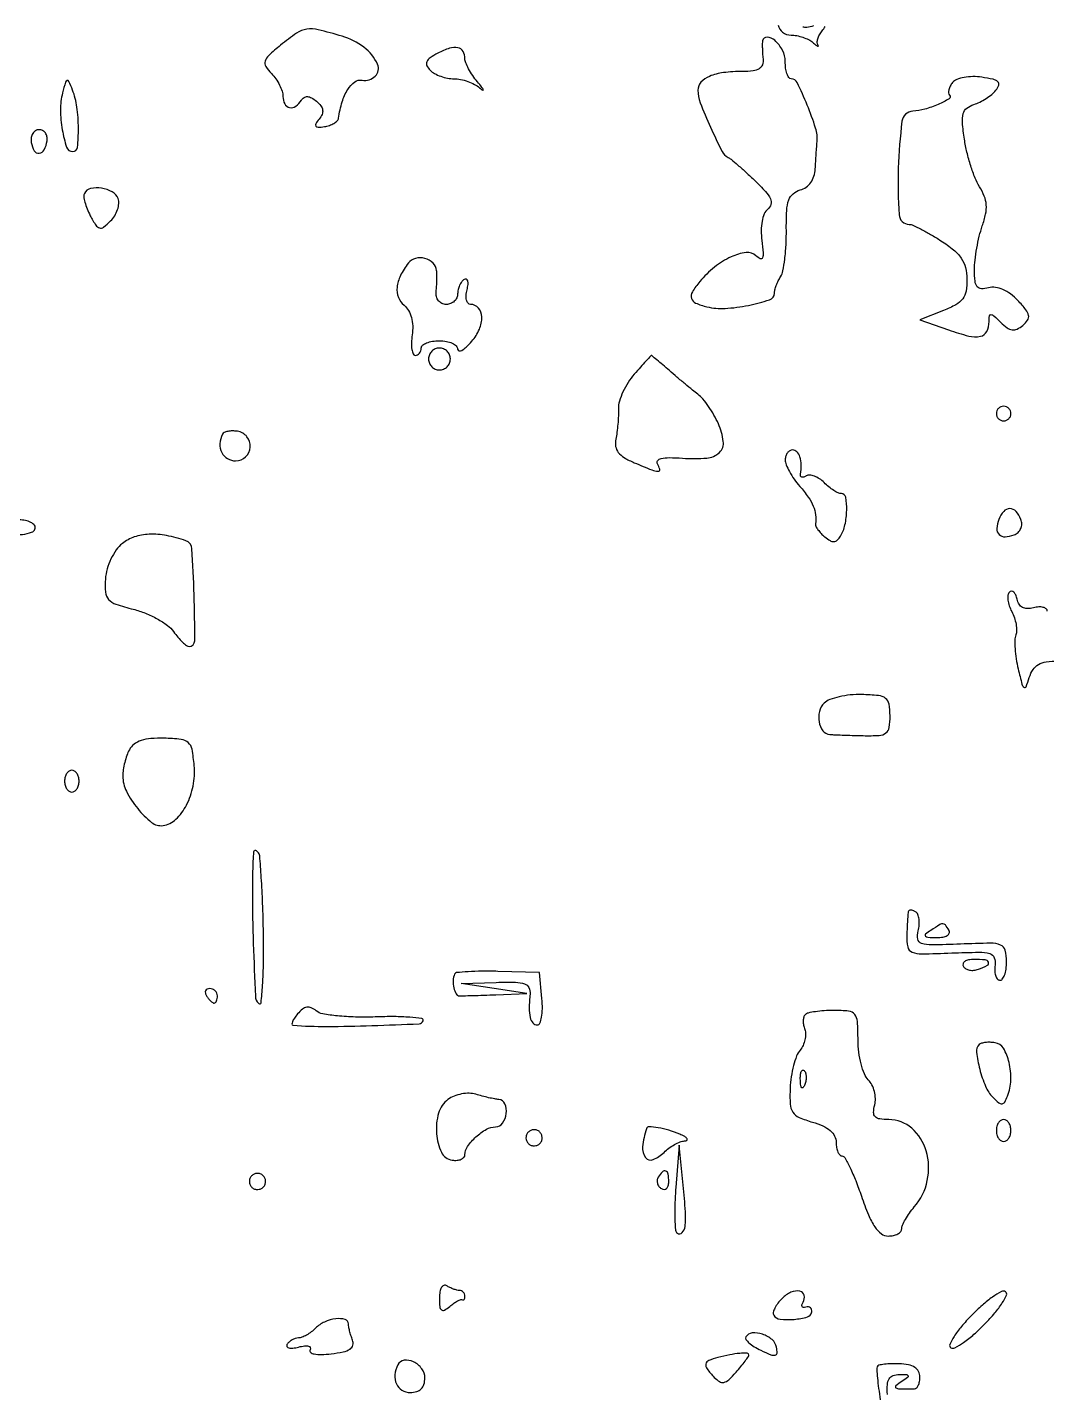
# Model space of a CAD drawing. Extents: x 0 to 5034, y 0 to 2560.
# Drawn here: x 3751.9 to 3891.9, y 970.5 to 1158.1 of the extents above; entities that cross this region are included whole.
import ezdxf

# ---------------------------------------------------------------- set-up
doc = ezdxf.new("R2010")
doc.units = 0

msp = doc.modelspace()

# ---------------------------------------------------------------- linework, layer by layer
for points in [[(3786.671548, 1155.613917, 0.01436), (3785.044053, 1154.202421, 0.129953), (3784.541075, 1153.416284, 0.224638), (3784.636455, 1152.693597, 0.053109), (3785.421548, 1151.721309, -0.043666), (3786.025619, 1151.001392, -0.036593), (3786.53633, 1150.14492, -0.038098), (3786.887385, 1149.286935, -0.078214), (3787, 1148.571429, 0.118109), (3787.244986, 1147.548777, 0.228018), (3787.898861, 1147.049457, 0.206641), (3788.753682, 1147.226076, 0.101832), (3789.530011, 1148.048558, -0.111718), (3789.908051, 1148.433705, -0.160395), (3790.367245, 1148.552971, -0.114702), (3790.925632, 1148.384897, -0.043013), (3791.601359, 1147.91588, -0.053346), (3792.207303, 1147.292831, -0.131241), (3792.456189, 1146.710504, -0.142479), (3792.371933, 1146.113219, -0.067485), (3791.956524, 1145.447614, 0.032707), (3791.497709, 1144.814801, 0.305819), (3791.507824, 1144.495112, 0.252988), (3791.824412, 1144.342177, 0.025046), (3792.694193, 1144.425622, 0.045005), (3793.395052, 1144.593927, 0.054273), (3794.00906, 1144.878551, 0.063433), (3794.452658, 1145.229417, 0.158119), (3794.634522, 1145.595329, -0.036658), (3795.135368, 1147.825651, -0.065688), (3795.908844, 1149.533005, -0.093852), (3796.855227, 1150.561778, -0.204728), (3797.877424, 1150.807657, 0.237638), (3799.687337, 1151.365152, 0.318768), (3799.998443, 1152.998615, 0.125019), (3798.123822, 1155.327663, 0.08854), (3795.115029, 1156.84739, 0.012767), (3791.849516, 1157.735572, 0.096571), (3790.261168, 1157.811053, 0.114602), (3788.878741, 1157.269655, 0.021064)], [(3852.884846, 1156.218615, 0.036742), (3852.851549, 1155.82987, 0.009363), (3852.855809, 1155.197031, 0.009492), (3852.88802, 1154.472695, 0.009488), (3852.947704, 1153.75, -0.104126), (3852.859667, 1152.923608, -0.176564), (3852.436439, 1152.381831, -0.11079), (3851.588664, 1152.084391, -0.029196), (3850.144646, 1152, 0.029917), (3847.50238, 1151.841763, 0.069344), (3845.585997, 1151.335866, 0.108905), (3844.422951, 1150.516883, 0.187223), (3844, 1149.426938, 0.093194), (3844.321835, 1147.715239, 0.012859), (3845.730139, 1144.360164, 0.009578), (3847.314476, 1141.014722, 0.171125), (3848.156152, 1140.197949, -0.065772), (3848.55068, 1139.949075, -0.005075), (3849.506803, 1139.136729, -0.00688), (3850.628007, 1138.137, -0.005195), (3851.832706, 1137.00944, -0.016951), (3853.296415, 1135.512492, -0.079723), (3853.954632, 1134.510383, -0.170301), (3854.019485, 1133.746425, -0.157635), (3853.596962, 1133.080471, 0.12151), (3853.123684, 1132.439792, 0.052208), (3852.817576, 1131.414306, 0.045214), (3852.696515, 1130.149061, 0.035163), (3852.786725, 1128.768981, -0.010532), (3852.981509, 1127.075358, -0.116041), (3852.888447, 1126.403326, -0.437723), (3852.571975, 1126.278042, -0.077638), (3851.981561, 1126.684757, 0.226016), (3850.622807, 1127.125428, 0.075173), (3848.558832, 1126.529664, 0.060921), (3846.275919, 1125.121294, 0.051351), (3844.25, 1123.12884, 0.035895), (3843.24197, 1121.714926, 0.210238), (3843.123617, 1120.831348, 0.225182), (3843.694651, 1120.185847, 0.041101), (3845.25, 1119.667998, 0.075151), (3847.726179, 1119.446467, 0.034681), (3850.941327, 1119.867227, 0.028844), (3853.842872, 1120.63021, 0.320333), (3854.515313, 1121.540995, -0.060625), (3854.578676, 1122.000372, -0.024671), (3854.770004, 1122.602836, -0.023973), (3855.041916, 1123.237504, -0.028127), (3855.360845, 1123.809083, 0.093733), (3855.68124, 1124.615301, 0.016893), (3855.935699, 1126.216853, 0.017692), (3856.106009, 1128.138344, 0.015193), (3856.151953, 1130.167457, -0.013894), (3856.206265, 1132.877194, -0.070696), (3856.488973, 1134.355279, -0.134936), (3857.074234, 1135.213712, -0.112565), (3858.056421, 1135.725005, 0.090321), (3858.860705, 1136.099657, 0.08363), (3859.506399, 1136.742208, 0.077894), (3859.939571, 1137.604571, 0.064494), (3860.125, 1138.616631, -0.001981), (3860.18202, 1139.627255, -0.001687), (3860.25, 1140.69308, -0.0017), (3860.318434, 1141.6626, -0.004812), (3860.375, 1142.338536, 0.100358), (3860.172077, 1144.228994, 0.020791), (3859.024063, 1147.388168, 0.014461), (3857.649461, 1150.474156, 0.288319), (3856.813354, 1151, -0.251975), (3856.500944, 1151.168112, -0.064041), (3856.238923, 1151.702947, -0.049699), (3856.059211, 1152.476319, -0.032263), (3856, 1153.393011, 0.121928), (3855.62546, 1154.906084, 0.087417), (3854.553174, 1156.288542, 0.173703), (3853.505823, 1156.722398, 0.382308)], [(3808.27817, 1154.510682, 0.02927), (3807.227465, 1153.877759, 0.137898), (3806.780348, 1153.342635, 0.219529), (3806.785906, 1152.799365, 0.085952), (3807.22817, 1152.17183, 0.07171), (3807.828754, 1151.722591, 0.0388), (3808.67265, 1151.344225, 0.037694), (3809.609983, 1151.086252, 0.048342), (3810.5, 1151, -0.050232), (3811.408297, 1150.908519, -0.035053), (3812.401268, 1150.632812, -0.035461), (3813.325789, 1150.229, -0.059547), (3814.023466, 1149.75, 0.028317), (3814.446238, 1149.419177, 0.731217), (3814.522521, 1149.477818, 0.079003), (3814.332295, 1149.821925, 0.007388), (3813.723466, 1150.578741, -0.023807), (3813.063807, 1151.45623, -0.025457), (3812.506268, 1152.373572, -0.026136), (3812.111669, 1153.205368, -0.097985), (3812, 1153.769724, 0.129686), (3811.735853, 1154.771007, 0.217961), (3811.043977, 1155.270946, 0.130441), (3809.891195, 1155.198337, 0.040353)], [(3756.722741, 1149.047762, 0.066535), (3756.435711, 1146.724119, 0.040657), (3756.687856, 1143.96829, 0.037778), (3757.286866, 1141.602948, 0.322326), (3758.125, 1141, 0.383457), (3758.771101, 1141.580923, 0.027349), (3758.906162, 1144.203511, 0.033219), (3758.702613, 1147.121521, 0.059309), (3758.097719, 1149.446448, 0.010013), (3757.602979, 1150.639707, 0.376389), (3757.358096, 1150.754322, 0.257285), (3757.12934, 1150.525353, 0.006376)], [(3878.989695, 1150.487584, 0.050065), (3878.659595, 1149.997414, 0.065937), (3878.469441, 1149.493676, 0.081744), (3878.440298, 1149.053674, 0.173822), (3878.584036, 1148.749297, -0.489223), (3878.522072, 1148.254484, -0.031225), (3877.021827, 1147.485209, -0.033378), (3875.166013, 1146.819018, -0.056737), (3873.540995, 1146.549157, 0.363526), (3872.040465, 1145.155299, 0.023242), (3871.535554, 1138.72951, 0.02353), (3871.632327, 1132.326727, 0.396121), (3873.044203, 1131, -0.109651), (3873.536525, 1130.890719, -0.01026), (3874.657352, 1130.339062, -0.012781), (3875.977883, 1129.611714, -0.009707), (3877.388333, 1128.75, -0.028916), (3879.134256, 1127.488588, -0.073367), (3880.187602, 1126.336945, -0.088274), (3880.75182, 1125.067668, -0.05712), (3880.957674, 1123.469238, -0.045254), (3880.832927, 1121.841364, -0.119035), (3880.375993, 1120.772212, -0.107084), (3879.447163, 1119.963134, -0.032697), (3877.75, 1119.168542), (3874.5, 1117.898608), (3878.433876, 1116.503929, 0.022222), (3881.208097, 1115.657089, 0.113363), (3882.809859, 1115.61532, 0.229293), (3883.675613, 1116.274133, 0.117921), (3884, 1117.630446, -0.035803), (3884.056169, 1118.413859, -0.389538), (3884.280922, 1118.597374, -0.172953), (3884.673042, 1118.431267, -0.010547), (3885.605946, 1117.536911, 0.03801), (3886.477208, 1116.788924, 0.124489), (3887.175123, 1116.505524, 0.147423), (3887.852468, 1116.611166, 0.061394), (3888.639257, 1117.115573, 0.069984), (3889.297165, 1117.83852, 0.200988), (3889.430523, 1118.490029, 0.121024), (3889.069073, 1119.266514, 0.019414), (3887.963981, 1120.538341, 0.043903), (3886.961571, 1121.433356, 0.058875), (3885.907398, 1122.041836, 0.067755), (3884.873855, 1122.328518, 0.098075), (3883.93067, 1122.271619, -0.067278), (3882.93958, 1122.150681, -0.22702), (3882.370121, 1122.432396, -0.143571), (3882.073752, 1123.174995, -0.023638), (3882, 1124.734145, -0.028199), (3882.076659, 1126.092311, -0.015702), (3882.314859, 1127.733081, -0.015623), (3882.661072, 1129.383177, -0.024347), (3883.071859, 1130.77629, 0.031302), (3883.529639, 1132.412249, 0.070336), (3883.619367, 1133.695266, 0.077392), (3883.349184, 1134.875233, 0.044863), (3882.689934, 1136.175513, -0.044222), (3882.088077, 1137.358841, -0.018433), (3881.481349, 1139.045732, -0.018067), (3880.960651, 1140.910653, -0.022301), (3880.617084, 1142.682298, -0.015412), (3880.348087, 1144.988177, -0.087412), (3880.457642, 1146.214904, -0.160491), (3880.947182, 1146.959307, -0.091121), (3881.908703, 1147.471024, 0.03926), (3882.721879, 1147.801309, 0.027066), (3883.5858, 1148.294137, 0.027379), (3884.369897, 1148.862568, 0.049053), (3884.934876, 1149.421531, 0.088269), (3885.324662, 1150.107636, 0.299228), (3885.207658, 1150.583827, 0.1334), (3884.550737, 1150.928446, 0.018044), (3883.006201, 1151.212398, 0.038811), (3881.769564, 1151.2968, 0.0423), (3880.570635, 1151.183784, 0.04649), (3879.575376, 1150.906783, 0.129138)], [(3752.433813, 1142.25, 0.094546), (3752.827475, 1141.116478, 0.295806), (3753.512797, 1140.765943, 0.254534), (3754.206419, 1141.241388, 0.081603), (3754.598844, 1142.472506, 0.085797), (3754.584, 1143.055718, 0.107155), (3754.368536, 1143.551299, 0.117738), (3753.986765, 1143.881296, 0.120171), (3753.5, 1144, 0.138904), (3753.016243, 1143.862964, 0.118429), (3752.641057, 1143.485938, 0.099754), (3752.435072, 1142.918721, 0.073939)], [(3759.720165, 1135.25, 0.155887), (3759.641753, 1134.815284, 0.032192), (3759.794548, 1134.042447, 0.030969), (3760.098129, 1133.130851, 0.024875), (3760.532092, 1132.192373, 0.019499), (3761.292298, 1130.870353, 0.191694), (3761.801257, 1130.498365, 0.234012), (3762.367119, 1130.617432, 0.029573), (3763.328454, 1131.471312, 0.058928), (3763.893169, 1132.187517, 0.056903), (3764.283145, 1133.023948, 0.061691), (3764.449879, 1133.849161, 0.11109), (3764.350522, 1134.528939, 0.175834), (3763.552057, 1135.449449, 0.088652), (3762.079295, 1135.95609, 0.093272), (3760.586543, 1135.909021, 0.219824)], [(3804.228348, 1125.690559, 0.049432), (3803.142548, 1123.950963, 0.090014), (3802.681653, 1122.346173, 0.116663), (3802.864624, 1120.969656, 0.129123), (3803.644597, 1119.879995, -0.08959), (3804.244925, 1119.166348, -0.063523), (3804.647301, 1118.197918, -0.056935), (3804.824494, 1117.050115, -0.04632), (3804.758349, 1115.806882, 0.027367), (3804.660164, 1114.731004, 0.045787), (3804.710274, 1113.824522, 0.060914), (3804.883704, 1113.193978, 0.30406), (3805.173193, 1113, 0.12019), (3805.488543, 1113.076915, 0.100702), (3805.757125, 1113.29375, 0.09189), (3805.93751, 1113.618053, 0.081264), (3806, 1114, -0.226478), (3806.182831, 1114.382936, -0.074992), (3806.734375, 1114.70625, -0.057076), (3807.542644, 1114.926884, -0.038131), (3808.5, 1115, -0.044169), (3809.457004, 1114.915295, -0.06398), (3810.265625, 1114.661303, -0.083789), (3810.812572, 1114.287662, -0.203826), (3811, 1113.84699, 0.360403), (3811.182879, 1113.62623, 0.175791), (3811.569151, 1113.688914, 0.062934), (3812.19202, 1114.147465, 0.024014), (3812.937537, 1114.927979, 0.075989), (3813.987805, 1116.592944, 0.111164), (3814.313283, 1118.288465, 0.169343), (3813.845447, 1119.504501, 0.220478), (3812.77638, 1120, -0.221404), (3812.434086, 1120.159383, -0.115736), (3812.21706, 1120.587905, -0.077814), (3812.163224, 1121.234778, -0.045906), (3812.29011, 1122.00138, 0.033809), (3812.429487, 1122.733252, 0.095442), (3812.393387, 1123.250238, 0.238295), (3812.19888, 1123.46851, 0.236417), (3811.906741, 1123.442363, 0.095554), (3811.559445, 1123.122626, 0.052741), (3811.266355, 1122.623294, 0.049897), (3811.06726, 1122.033747, 0.056553), (3811, 1121.440983, -0.107647), (3810.88025, 1120.891212, -0.099581), (3810.54091, 1120.423289, -0.095704), (3810.033786, 1120.109556, -0.091049), (3809.437142, 1120, -0.109322), (3808.84107, 1120.131904, -0.116979), (3808.373128, 1120.50146, -0.108793), (3808.098376, 1121.066335, -0.084536), (3808.052296, 1121.75, 0.011134), (3808.112044, 1122.503724, 0.008778), (3808.144191, 1123.321697, 0.008892), (3808.14719, 1124.082822, 0.021645), (3808.115154, 1124.643011, 0.175285), (3807.61786, 1125.679219, 0.128968), (3806.503213, 1126.317095, 0.1273), (3805.207422, 1126.330081, 0.169289)], [(3807, 1112.5, 0.099038), (3807.114514, 1111.927543, 0.097945), (3807.440625, 1111.440625, 0.097945), (3807.927543, 1111.114514, 0.099038), (3808.5, 1111, 0.099038), (3809.072457, 1111.114514, 0.097945), (3809.559375, 1111.440625, 0.097945), (3809.885486, 1111.927543, 0.099038), (3810, 1112.5, 0.099038), (3809.885486, 1113.072457, 0.097945), (3809.559375, 1113.559375, 0.097945), (3809.072457, 1113.885486, 0.099038), (3808.5, 1114, 0.099038), (3807.927543, 1113.885486, 0.097945), (3807.440625, 1113.559375, 0.097945), (3807.114514, 1113.072457, 0.099038)], [(3835.266682, 1110.415708, 0.038548), (3834.416187, 1109.279562, 0.033629), (3833.706155, 1107.974591, 0.035116), (3833.225866, 1106.701935, 0.079359), (3833.090397, 1105.683778, -0.017382), (3833.081908, 1104.702374, -0.010826), (3833.007085, 1103.553985, -0.01086), (3832.884004, 1102.423355, -0.019301), (3832.726691, 1101.5, 0.092446), (3832.703591, 1100.494839, 0.126214), (3833.065256, 1099.668356, 0.09322), (3833.884037, 1098.948341, 0.034024), (3835.267786, 1098.25, 0.005176), (3837.674874, 1097.263355, 0.081846), (3838.53687, 1097.074823, 0.502156), (3838.758315, 1097.342014, 0.078884), (3838.447776, 1098.084501, -0.318724), (3838.475658, 1098.522893, -0.167594), (3838.96165, 1098.826295, -0.059109), (3840.076673, 1098.947083, -0.015477), (3841.877249, 1098.872992, 0.037437), (3845.221266, 1098.88223, 0.173187), (3846.959186, 1099.659535, 0.238709), (3847.492307, 1101.173379, 0.071637), (3846.813271, 1103.597874, 0.025329), (3846.211009, 1104.793103, 0.021805), (3845.462373, 1105.984536, 0.022382), (3844.686554, 1107.006426, 0.057219), (3844.015396, 1107.647356, -0.008077), (3843.268875, 1108.231781, -0.003016), (3842.239264, 1109.075328, -0.002988), (3841.12806, 1110.008244, -0.003615), (3840.09699, 1110.897356, 0.002271), (3839.168738, 1111.702166, 0.003679), (3838.371374, 1112.37704, 0.000693), (3837.665186, 1112.964224, 0.222689), (3837.59699, 1112.98193, 0.163286), (3837.532347, 1112.945949, 0.00048), (3836.872454, 1112.220649, 0.002716), (3836.129854, 1111.39389, 0.001686)], [(3885, 1105, 0.099038), (3885.076342, 1104.618362, 0.097945), (3885.29375, 1104.29375, 0.097945), (3885.618362, 1104.076342, 0.099038), (3886, 1104, 0.099038), (3886.381638, 1104.076342, 0.097945), (3886.70625, 1104.29375, 0.097945), (3886.923658, 1104.618362, 0.099038), (3887, 1105, 0.099038), (3886.923658, 1105.381638, 0.097945), (3886.70625, 1105.70625, 0.097945), (3886.381638, 1105.923658, 0.099038), (3886, 1106, 0.099038), (3885.618362, 1105.923658, 0.097945), (3885.29375, 1105.70625, 0.097945), (3885.076342, 1105.381638, 0.099038)], [(3778.689105, 1102.160933, 0.098701), (3778.351069, 1100.851868, 0.129543), (3778.597405, 1099.647237, 0.144708), (3779.372331, 1098.810026, 0.134959), (3780.5, 1098.5, 0.191455), (3781.879002, 1099.048126, 0.190181), (3782.510328, 1100.395225, 0.187739), (3782.054643, 1101.823826, 0.18847), (3780.753971, 1102.565604, 0.037204), (3780.062215, 1102.615048, 0.047663), (3779.427179, 1102.55244, 0.05567), (3778.93331, 1102.397093, 0.178187)], [(3856, 1098.65301, 0.097252), (3856.131919, 1097.981189, 0.02829), (3856.5875, 1097.024305, 0.027277), (3857.234535, 1095.981775, 0.026119), (3858, 1095, -0.024378), (3859.16183, 1093.520498, -0.05548), (3859.849701, 1092.27944, -0.069295), (3860.158495, 1091.103977, -0.062565), (3860.150392, 1089.845912, 0.152305), (3860.206844, 1089.518768, 0.037511), (3860.494418, 1089.047774, 0.034938), (3860.921439, 1088.533519, 0.028818), (3861.442943, 1088.047353, 0.041595), (3862.152669, 1087.551754, 0.14464), (3862.690445, 1087.420635, 0.17586), (3863.148906, 1087.612471, 0.068297), (3863.593288, 1088.150944, 0.086615), (3864.210202, 1089.692029, 0.046972), (3864.44328, 1091.725918, 0.048292), (3864.307765, 1093.498869, 0.364462), (3863.711593, 1094, -0.112957), (3863.283611, 1094.097937, -0.029591), (3862.664813, 1094.443325, -0.028508), (3861.988476, 1094.931549, -0.025793), (3861.347952, 1095.509191, 0.047745), (3860.700684, 1096.043383, 0.058509), (3860.004739, 1096.403648, 0.069394), (3859.366589, 1096.547844, 0.16067), (3858.894604, 1096.434861, -0.057235), (3858.542373, 1096.26937, -0.155469), (3858.269857, 1096.264897, -0.238102), (3858.116467, 1096.410556, -0.129655), (3858.093644, 1096.67567, 0.045688), (3858.198119, 1097.967704, 0.076952), (3858.020684, 1099.038389, 0.110795), (3857.600276, 1099.742097, 0.205728), (3857, 1100, 0.133682), (3856.618656, 1099.896187, 0.100487), (3856.29375, 1099.604322, 0.087407), (3856.075129, 1099.167733, 0.072596)], [(3744.5, 1092.166667, 0.116333), (3744.306684, 1091.854015, 0.028455), (3744.146875, 1091.265738, 0.02762), (3744.036774, 1090.552386, 0.024482), (3744, 1089.801802, 0.122306), (3744.236582, 1088.849099, 0.195421), (3744.870273, 1088.317497, 0.081392), (3746.165388, 1088.122275, 0.01112), (3748.908432, 1088.218469, 0.012148), (3751.212238, 1088.406851, 0.060076), (3752.478423, 1088.697837, 0.19929), (3752.938532, 1089.117388, 0.289555), (3752.871664, 1089.646765, 0.106176), (3752.365306, 1090.047843, 0.061054), (3751.627418, 1090.305858, 0.056887), (3750.784346, 1090.391103, 0.060799), (3749.963232, 1090.280134, -0.049982), (3749.111456, 1090.146259, -0.125944), (3748.499978, 1090.266748, -0.170779), (3748.133622, 1090.631655, -0.112746), (3748, 1091.216702, 0.207314), (3747.632869, 1092.064095, 0.122632), (3746.654394, 1092.610231, 0.110905), (3745.4515, 1092.663346, 0.15334)], [(3885.345077, 1090.456872, 0.075422), (3885.069425, 1089.199704, 0.214489), (3885.375865, 1088.378824, 0.216242), (3886.190548, 1088.067507, 0.076522), (3887.440013, 1088.338607, 0.093639), (3887.997035, 1088.682533, 0.104304), (3888.365098, 1089.194765, 0.103874), (3888.495878, 1089.813795, 0.092161), (3888.376152, 1090.462146, 0.089658), (3887.709907, 1091.560506, 0.215353), (3886.860994, 1091.942142, 0.214827), (3886.011808, 1091.557855, 0.089288)], [(3764.939496, 1087.15209, 0.067473), (3764.097188, 1086.257663, 0.043596), (3763.372637, 1085.030969, 0.042453), (3762.850555, 1083.650335, 0.051934), (3762.613265, 1082.2916, 0.037608), (3762.624447, 1080.44611, 0.166897), (3763.052672, 1079.466178, 0.127494), (3764.065324, 1078.810732, 0.018416), (3766.447467, 1078.115416, -0.034318), (3768.106797, 1077.573296, -0.030705), (3769.741604, 1076.79209, -0.03202), (3771.123273, 1075.904173, -0.078267), (3771.970759, 1075.046424, 0.019714), (3772.582204, 1074.262781, 0.025876), (3773.203241, 1073.601137, 0.025097), (3773.759662, 1073.117901, 0.167783), (3774.10112, 1073, 0.413768), (3774.888098, 1073.785782, 0.007967), (3774.796973, 1080.107629, 0.008324), (3774.499614, 1086.430561, 0.301444), (3773.659827, 1087.537077, 0.03782), (3771.003927, 1088.244822, 0.057299), (3768.621254, 1088.412726, 0.067618), (3766.580717, 1088.043202, 0.091877)], [(3861.362868, 1065.221061, 0.134383), (3860.706513, 1064.068902, 0.105853), (3860.649238, 1062.628316, 0.12131), (3861.172411, 1061.43318, 0.208883), (3862.106989, 1060.916667, 0.012592), (3862.651199, 1060.879677, 0.001603), (3863.824553, 1060.833333, 0.001877), (3865.217888, 1060.788011, 0.001561), (3866.7, 1060.75, 0.018142), (3868.893262, 1060.780183, 0.14742), (3869.828504, 1061.113933, 0.198865), (3870.278258, 1061.859689, 0.037537), (3870.4, 1063.479038, 0.04094), (3870.267781, 1065.09111, 0.192963), (3869.795858, 1065.869703, 0.137675), (3868.809913, 1066.253269, 0.01763), (3866.520378, 1066.395705, 0.030656), (3864.941446, 1066.341342, 0.032067), (3863.405015, 1066.093675, 0.033875), (3862.116376, 1065.7068, 0.107012)], [(3765.90067, 1058.815741, 0.038397), (3765.55544, 1058.030706, 0.02335), (3765.264572, 1057.059037, 0.023332), (3765.065131, 1056.062439, 0.037732), (3765, 1055.2006, 0.118255), (3765.50199, 1053.107797, 0.052972), (3767.054638, 1050.720705, 0.053136), (3768.96191, 1048.825981, 0.208352), (3770.526983, 1048.401081, 0.154657), (3772.28713, 1049.257006, 0.083351), (3773.751273, 1051.203183, 0.072459), (3774.662296, 1053.828614, 0.068655), (3774.810078, 1056.655026, 0.023212), (3774.517554, 1058.870607, 0.166531), (3774.000472, 1059.799994, 0.157808), (3773.007663, 1060.243365, 0.020267), (3770.65067, 1060.400209, 0.027564), (3768.860106, 1060.347918, 0.059484), (3767.511738, 1060.070183, 0.080386), (3766.541639, 1059.562186, 0.109664)], [(3757, 1054.5, 0.064853), (3757.074694, 1053.926543, 0.082425), (3757.29375, 1053.440625, 0.098894), (3757.618646, 1053.115568, 0.148195), (3758, 1053, 0.148195), (3758.381354, 1053.115568, 0.098894), (3758.70625, 1053.440625, 0.082425), (3758.925306, 1053.926543, 0.064853), (3759, 1054.5, 0.064853), (3758.925306, 1055.073457, 0.082425), (3758.70625, 1055.559375, 0.098894), (3758.381354, 1055.884432, 0.148195), (3758, 1056, 0.148195), (3757.618646, 1055.884432, 0.098894), (3757.29375, 1055.559375, 0.082425), (3757.074694, 1055.073457, 0.064853)], [(3782.958333, 1044.666667, 0.016475), (3782.798212, 1039.235216, 0.007669), (3782.930818, 1032.187264, 0.002412), (3783.212434, 1024.965347, 0.187481), (3783.666667, 1023.932867, 0.62887), (3783.988826, 1024.045768, 0.01088), (3784.203103, 1026.441447, 0.013768), (3784.331476, 1029.656126, 0.0073), (3784.322618, 1033.643582, 0.004985), (3784.213214, 1037.726262, 0.00765), (3784.029136, 1041.258852, 0.003284), (3783.807398, 1044.252746, 0.178073), (3783.572618, 1044.760715, 0.064354), (3783.350065, 1044.932325, 0.171723), (3783.155967, 1044.969293, 0.231072), (3783.019646, 1044.874807, 0.112499)], [(3872.9, 1036.559017, 0.026118), (3872.855796, 1036.20663, 0.002735), (3872.8, 1035.376285, 0.003384), (3872.745607, 1034.385729, 0.002706), (3872.7, 1033.317698, 0.058368), (3872.827405, 1031.715243, 0.255475), (3873.415711, 1031.011359, 0.098299), (3874.74862, 1030.771032, 0.005802), (3878.875363, 1030.891509, -0.00659), (3882.612731, 1030.994725, -0.071922), (3884.100891, 1030.80143, -0.234786), (3884.71939, 1030.243473, -0.136696), (3884.825363, 1029.227088, 0.047455), (3884.770798, 1028.480756, 0.067779), (3884.874638, 1027.825686, 0.088348), (3885.111861, 1027.357286, 0.193823), (3885.45, 1027.153277, 0.269924), (3885.813456, 1027.293127, 0.079383), (3886.120937, 1027.832951, 0.056078), (3886.331137, 1028.665563, 0.033826), (3886.4, 1029.682302, 0.060055), (3886.20766, 1031.277894, 0.246186), (3885.583511, 1031.985658, 0.095915), (3884.214915, 1032.226334, 0.005905), (3880.063413, 1032.105992, -0.00563), (3876.118703, 1031.98947, -0.080704), (3874.732884, 1032.188704, -0.282333), (3874.21833, 1032.779407, -0.105905), (3874.269533, 1033.922695, 0.044521), (3874.410188, 1034.758138, 0.053764), (3874.386647, 1035.552889, 0.062799), (3874.214436, 1036.193873, 0.158641), (3873.90612, 1036.558021, 0.048663), (3873.551678, 1036.73201, 0.089761), (3873.236798, 1036.789319, 0.140772), (3873.012322, 1036.725082, 0.21193)], [(3876, 1034, 0.025105), (3875.283036, 1033.483883, 0.418214), (3875.255355, 1033.219823, 0.210879), (3875.59016, 1033.050865, 0.011265), (3876.809017, 1033.015313, 0.040942), (3877.660528, 1033.079473, 0.092833), (3878.266583, 1033.295345, 0.175006), (3878.538683, 1033.620381, 0.229941), (3878.5, 1034, 0.023248), (3877.993465, 1034.740301, 0.235263), (3877.669081, 1034.901875, 0.137706), (3877.248743, 1034.78387, 0.006588)], [(3880.473008, 1029.043674, 0.126981), (3880.809536, 1028.720854, 0.081026), (3881.321649, 1028.533742, 0.072258), (3881.926665, 1028.506898, 0.066719), (3882.532025, 1028.650663, 0.027681), (3883.769457, 1029.205874, 0.395517), (3883.917133, 1029.622791, 0.275668), (3883.476999, 1029.936989, 0.020503), (3881.940983, 1030, 0.045552), (3881.193244, 1029.931736, 0.099152), (3880.660421, 1029.719079, 0.177225), (3880.42542, 1029.405148, 0.214542)], [(3810.588717, 1028, 0.093135), (3810.385714, 1027.11779, 0.064438), (3810.47622, 1026.095019, 0.073156), (3810.789454, 1025.270379, 0.271848), (3811.25, 1025, 0.006955), (3811.737604, 1025.006782, 0.000553), (3813.028125, 1025.044119, 0.000749), (3814.567551, 1025.092671, 0.000574), (3816.25, 1025.150194), (3820.5, 1025.300387), (3816, 1026), (3811.5, 1026.699613), (3816.312858, 1026.849806, -0.011683), (3818.929728, 1026.870303, -0.079374), (3820.199168, 1026.647232, -0.19751), (3820.789441, 1026.127047, -0.140872), (3820.947704, 1025.25, 0.019905), (3820.828026, 1023.308623, 0.063549), (3820.964031, 1022.020125, 0.120842), (3821.343227, 1021.278425, 0.217765), (3821.952192, 1021, 0.308637), (3822.298594, 1021.236338, 0.050381), (3822.529405, 1022.061732, 0.040672), (3822.635566, 1023.229039, 0.024727), (3822.580055, 1024.614407), (3822.255726, 1028.228814), (3816.531446, 1028.364407, 0.008254), (3814.321549, 1028.380264, 0.012979), (3812.424503, 1028.313295, 0.006991), (3810.860076, 1028.195389, 0.273984)], [(3776.5, 1025, 0.029505), (3776.768994, 1024.617226, 0.035638), (3777.066025, 1024.29375, 0.038439), (3777.34829, 1024.065539, 0.151918), (3777.559017, 1024, 0.210953), (3777.727648, 1024.07446, 0.081139), (3777.870461, 1024.29375, 0.061769), (3777.967655, 1024.617151, 0.042167), (3778, 1025, 0.105053), (3777.918938, 1025.381556, 0.099167), (3777.688914, 1025.70625, 0.09642), (3777.345238, 1025.923877, 0.093332), (3776.940983, 1026, 0.108972), (3776.586039, 1025.921712, 0.182303), (3776.3746, 1025.70625, 0.161196), (3776.343488, 1025.3821, 0.082592)], [(3789.010234, 1022.512331, 0.024536), (3788.572122, 1021.928378, 0.052251), (3788.306646, 1021.430895, 0.101093), (3788.244146, 1021.095598, 0.38806), (3788.377555, 1020.954545, 0.018907), (3793.020388, 1020.791572, 0.008133), (3799.217513, 1020.909253, 0.002018), (3805.695617, 1021.163909, 0.3127), (3806.25, 1021.584882, 0.46819), (3806.065995, 1021.878015, 0.013862), (3804.425597, 1022.053822, 0.01838), (3802.283077, 1022.144477, 0.010442), (3799.688203, 1022.104633, -0.014961), (3796.958247, 1022.087386, -0.019775), (3794.47653, 1022.24431, -0.018473), (3792.462034, 1022.527446, -0.129758), (3791.570882, 1022.941173, 0.068772), (3790.887199, 1023.365437, 0.147047), (3790.276655, 1023.442817, 0.130132), (3789.674401, 1023.170434, 0.048668)], [(3858.735568, 1022.402234, 0.132817), (3858.54546, 1022.07121, 0.057565), (3858.472894, 1021.564415, 0.051313), (3858.517367, 1020.975083, 0.047173), (3858.680777, 1020.389499, -0.09158), (3858.801038, 1019.742421, -0.056148), (3858.714789, 1018.9691, -0.053823), (3858.448764, 1018.194439, -0.063684), (3858.034089, 1017.541075, 0.082477), (3857.564236, 1016.735741, 0.02697), (3857.143977, 1015.422128, 0.026038), (3856.827148, 1013.8879, 0.026633), (3856.674511, 1012.340578, 0.0236), (3856.679189, 1010.12936, 0.133438), (3857.040732, 1009.018372, 0.147821), (3857.895628, 1008.30216, 0.031145), (3859.752298, 1007.642108, -0.035805), (3861.17729, 1007.120525, -0.071799), (3862.186878, 1006.479361, -0.095695), (3862.787903, 1005.722018, -0.120583), (3863, 1004.85534, 0.040823), (3863.058096, 1004.144966, 0.060241), (3863.232919, 1003.545006, 0.079214), (3863.489578, 1003.137417, 0.215947), (3863.792914, 1003, -0.272959), (3864.185152, 1002.768632, -0.013525), (3864.902078, 1001.384375, -0.018697), (3865.681476, 999.607867, -0.012098), (3866.455336, 997.5, 0.016108), (3867.434057, 994.898792, 0.050289), (3868.317572, 993.252611, 0.083348), (3869.201907, 992.321026, 0.162688), (3870.162422, 992, 0.051828), (3870.86551, 992.073076, 0.071731), (3871.460211, 992.290392, 0.091732), (3871.859846, 992.611265, 0.179731), (3872, 992.988569, -0.106003), (3872.109427, 993.498917, -0.024897), (3872.508987, 994.281199, -0.024555), (3873.069472, 995.15351, -0.021976), (3873.73272, 996.000808, 0.125692), (3875.520084, 999.626359, 0.123649), (3875.365237, 1003.688947, 0.141985), (3873.382337, 1006.808371, 0.182611), (3870.228381, 1008, -0.034252), (3868.980174, 1008.085607, -0.168978), (3868.361331, 1008.40132, -0.204875), (3868.139288, 1008.991049, -0.052979), (3868.294349, 1010.017591, 0.072758), (3868.391602, 1010.893974, 0.05441), (3868.2525, 1011.85699, 0.054902), (3867.91179, 1012.757084, 0.078623), (3867.410981, 1013.446162, -0.100271), (3866.867628, 1014.265585, -0.03345), (3866.414476, 1015.638649, -0.031732), (3866.104029, 1017.266427, -0.031263), (3866, 1018.928571, 0.015123), (3865.922786, 1021.480807, 0.157677), (3865.545322, 1022.444643, 0.197687), (3864.712775, 1022.893438, 0.026023), (3862.666667, 1023, 0.016562), (3861.34653, 1022.956259, 0.021168), (3860.136906, 1022.824406, 0.01965), (3859.154777, 1022.63532, 0.139877)], [(3882.649816, 1018.316482, 0.229966), (3882.280462, 1017.249742, 0.033431), (3882.716423, 1014.927636, 0.037258), (3883.516127, 1012.5691, 0.094588), (3884.51821, 1011.072459, 0.022597), (3885.329934, 1010.3208, 0.198442), (3885.786796, 1010.174446, 0.250119), (3886.149579, 1010.407981, 0.035577), (3886.537829, 1011.237986, 0.083056), (3886.985536, 1013.43896, 0.066488), (3886.748885, 1015.850041, 0.07558), (3885.970843, 1017.789599, 0.227849), (3884.818177, 1018.562011, 0.029755), (3884.13866, 1018.618432, 0.034038), (3883.487468, 1018.589303, 0.036329), (3882.948647, 1018.488257, 0.132618)], [(3858.683114, 1012.8125, -0.054073), (3858.461564, 1012.395823, -0.470617), (3858.279315, 1012.37858, -0.168741), (3858.137993, 1012.670344, -0.018894), (3858.078947, 1013.416667, -0.028489), (3858.089945, 1014.112848, -0.077125), (3858.200665, 1014.592839, -0.208169), (3858.385309, 1014.77538, -0.296942), (3858.604167, 1014.729167, -0.126455), (3858.797407, 1014.402231, -0.060344), (3858.876576, 1013.916927, -0.05415), (3858.839148, 1013.359369, -0.051402)], [(3809.671288, 1010.753746, 0.167068), (3808.38549, 1008.900758, 0.08645), (3808.092019, 1006.063655, 0.095249), (3808.768858, 1003.512383, 0.249787), (3810.25, 1002.427931, 0.05369), (3810.919706, 1002.404374, 0.081189), (3811.485938, 1002.539428, 0.109529), (3811.862804, 1002.805275, 0.186689), (3812, 1003.159912, -0.154372), (3812.363705, 1004.309855, -0.054892), (3813.516773, 1005.618391, -0.05472), (3814.952125, 1006.663753, -0.130771), (3816.215767, 1007, 0.245698), (3817.180781, 1007.504669, 0.121977), (3817.686573, 1008.83094, 0.132097), (3817.496327, 1010.170385, 0.27865), (3816.675296, 1010.7609, -0.026071), (3816.087775, 1010.838988, -0.009271), (3815.257743, 1011.00967, -0.009171), (3814.351894, 1011.231048, -0.010681), (3813.5, 1011.475452, 0.073905), (3812.60011, 1011.614412, 0.048032), (3811.550316, 1011.519333, 0.04739), (3810.518654, 1011.221532, 0.064429)], [(3885, 1006.5, 0.064853), (3885.074694, 1005.926543, 0.082425), (3885.29375, 1005.440625, 0.098894), (3885.618646, 1005.115568, 0.148195), (3886, 1005, 0.148195), (3886.381354, 1005.115568, 0.098894), (3886.70625, 1005.440625, 0.082425), (3886.925306, 1005.926543, 0.064853), (3887, 1006.5, 0.064853), (3886.925306, 1007.073457, 0.082425), (3886.70625, 1007.559375, 0.098894), (3886.381354, 1007.884432, 0.148195), (3886, 1008, 0.148195), (3885.618646, 1007.884432, 0.098894), (3885.29375, 1007.559375, 0.082425), (3885.074694, 1007.073457, 0.064853)], [(3820.552786, 1006.08541, 0.099038), (3820.401684, 1005.679226, 0.097945), (3820.417584, 1005.244476, 0.097945), (3820.597789, 1004.848514, 0.099038), (3820.91459, 1004.552786, 0.099038), (3821.320774, 1004.401684, 0.097945), (3821.755524, 1004.417584, 0.097945), (3822.151486, 1004.597789, 0.099038), (3822.447214, 1004.91459, 0.099038), (3822.598316, 1005.320774, 0.097945), (3822.582416, 1005.755524, 0.097945), (3822.402211, 1006.151486, 0.099038), (3822.08541, 1006.447214, 0.099038), (3821.679226, 1006.598316, 0.097945), (3821.244476, 1006.582416, 0.097945), (3820.848514, 1006.402211, 0.099038)], [(3836.923489, 1006.75, 0.047192), (3836.411656, 1004.259341, 0.189195), (3836.812466, 1002.785951, 0.343152), (3837.85739, 1002.49665, 0.098914), (3839.347952, 1003.490809, -0.03661), (3840.022921, 1004.073564, -0.032527), (3840.801988, 1004.577321, -0.03399), (3841.56518, 1004.937558, -0.08015), (3842.178571, 1005.070285, 0.137331), (3842.490451, 1005.175752, 0.423453), (3842.52433, 1005.372382, 0.110576), (3842.193464, 1005.6626, 0.023487), (3841.5, 1006, 0.02923), (3840.024018, 1006.534455, 0.031644), (3838.53415, 1006.876554, 0.028353), (3837.291422, 1007.008458, 0.343323)], [(3840.966809, 998.653067, 0.011346), (3840.837274, 996.382115, 0.017112), (3840.83714, 994.400478, 0.012018), (3840.9307, 992.794397, 0.238507), (3841.180902, 992.386755, 0.349998), (3841.841983, 992.467344, 0.165174), (3842.239453, 993.292801, 0.046824), (3842.295301, 995.302769, 0.008639), (3841.987433, 999), (3841.433618, 1004.5)], [(3782.552786, 1000.08541, 0.099038), (3782.401684, 999.679226, 0.097945), (3782.417584, 999.244476, 0.097945), (3782.597789, 998.848514, 0.099038), (3782.91459, 998.552786, 0.099038), (3783.320774, 998.401684, 0.097945), (3783.755524, 998.417584, 0.097945), (3784.151486, 998.597789, 0.099038), (3784.447214, 998.91459, 0.099038), (3784.598316, 999.320774, 0.097945), (3784.582416, 999.755524, 0.097945), (3784.402211, 1000.151486, 0.099038), (3784.08541, 1000.447214, 0.099038), (3783.679226, 1000.598316, 0.097945), (3783.244476, 1000.582416, 0.097945), (3782.848514, 1000.402211, 0.099038)], [(3838.542705, 1000.069098, 0.108373), (3838.401101, 999.665803, 0.099685), (3838.434921, 999.22714, 0.095498), (3838.639411, 998.820631, 0.090427), (3838.983688, 998.510081, 0.136093), (3839.36964, 998.397824, 0.190788), (3839.701458, 998.524436, 0.140899), (3839.925389, 998.890269, 0.067432), (3840, 999.440983, 0.039415), (3839.914842, 1000.519563, 0.25701), (3839.592818, 1000.933879, 0.315493), (3839.13314, 1000.838655, 0.050477)], [(3808.5, 983.489545, 0.020203), (3808.54852, 982.28921, 0.203152), (3808.775731, 981.85453, 0.313969), (3809.171866, 981.82283, 0.041056), (3809.903695, 982.335037, -0.021266), (3810.46664, 982.763167, -0.031492), (3810.996781, 983.084355, -0.032317), (3811.437519, 983.279665, -0.24944), (3811.653695, 983.25, 0.204068), (3811.784452, 983.220393, 0.198837), (3811.898273, 983.29375, 0.106591), (3811.975481, 983.479793, 0.045279), (3812, 983.75, 0.098534), (3811.942803, 984.037421, 0.095899), (3811.779687, 984.284186, 0.095889), (3811.536253, 984.452273, 0.098492), (3811.25, 984.515313, -0.059657), (3810.892247, 984.565577, -0.02479), (3810.426563, 984.713891, -0.024099), (3809.937899, 984.92401, -0.028624), (3809.5, 985.169821, 0.225781), (3809.116949, 985.217808, 0.180541), (3808.788889, 984.954292, 0.094322), (3808.569302, 984.350391, 0.040187)], [(3855.571429, 983.428571, 0.033791), (3854.994721, 982.768162, 0.046169), (3854.576725, 982.098497, 0.054686), (3854.358953, 981.513698, 0.202915), (3854.417704, 981.133158, 0.231464), (3855.3038, 980.574771, 0.047492), (3857.20666, 980.551031, 0.047831), (3859.039552, 980.880824, 0.292441), (3859.65, 981.565473, 0.107995), (3859.631239, 981.900123, 0.157453), (3859.469728, 982.144767, 0.147471), (3859.18607, 982.258762, 0.091294), (3858.82567, 982.225223, -0.08807), (3858.498299, 982.192645, -0.250328), (3858.311051, 982.311893, -0.205677), (3858.284416, 982.558816, -0.06392), (3858.441982, 982.906125, 0.196246), (3858.602253, 983.862683, 0.300921), (3858.01654, 984.424564, 0.152535), (3856.792333, 984.273589, 0.090233)], [(3881.571879, 981.07361, 0.018706), (3880.199302, 979.558525, 0.032432), (3879.193865, 978.190601, 0.03689), (3878.608553, 977.10699, 0.376039), (3878.746868, 976.656444, 0.269811), (3879.313388, 976.641426, 0.027298), (3880.504836, 977.380376, 0.028306), (3881.922681, 978.49522, 0.018596), (3883.428121, 979.92639, 0.018706), (3884.800698, 981.441475, 0.032432), (3885.806135, 982.809399, 0.03689), (3886.391447, 983.89301, 0.376039), (3886.253132, 984.343556, 0.269811), (3885.686612, 984.358574, 0.027298), (3884.495164, 983.619624, 0.028306), (3883.077319, 982.50478, 0.018596)], [(3791.47619, 979.333333, -0.034056), (3790.89127, 978.823093, -0.033103), (3790.237128, 978.391667, -0.034935), (3789.611726, 978.091857, -0.094576), (3789.130446, 978, 0.077613), (3788.701666, 977.933039, 0.053335), (3788.250813, 977.733645, 0.052801), (3787.846984, 977.440151, 0.07093), (3787.557637, 977.093259, 0.266299), (3787.54813, 976.805762, 0.221554), (3787.795696, 976.618626, 0.085703), (3788.363101, 976.595795, 0.031261), (3789.154992, 976.750782, -0.030036), (3789.973354, 976.913032, -0.094148), (3790.530849, 976.883976, -0.249898), (3790.758362, 976.680542, -0.230198), (3790.726518, 976.366513, 0.378178), (3790.784492, 976.027835, 0.124166), (3791.283722, 975.798221, 0.054235), (3792.266242, 975.723745, 0.02088), (3793.632364, 975.82566, 0.021967), (3795.283585, 976.092379, 0.091424), (3796.213795, 976.470852, 0.188036), (3796.599907, 977.000069, 0.157531), (3796.562218, 977.698457, -0.015163), (3796.347004, 978.314521, -0.014342), (3796.165152, 978.953963, -0.014463), (3796.036912, 979.528864, -0.047673), (3796, 979.915121, 0.336096), (3795.530784, 980.534309, 0.100779), (3794.273523, 980.626223, 0.073521), (3792.71482, 980.186974, 0.091237)], [(3850.589334, 978.144545, 0.29761), (3850.597836, 977.803877, 0.059069), (3851.020829, 977.323032, 0.045215), (3851.727633, 976.795745, 0.027417), (3852.646087, 976.299039, 0.012761), (3854.03127, 975.688057, 0.146636), (3854.617237, 975.630035, 0.347273), (3854.871153, 975.925562, 0.058643), (3854.810724, 976.720952, 0.172529), (3854.192878, 977.764236, 0.092556), (3852.87055, 978.50362, 0.101082), (3851.465165, 978.678468, 0.239297)], [(3846.75, 975.310674, 0.034562), (3845.486033, 974.885195, 0.253501), (3845.098359, 974.406233, 0.212163), (3845.253731, 973.755047, 0.024759), (3846.242994, 972.584958, 0.066796), (3846.964338, 971.99439, 0.197605), (3847.583772, 971.892859, 0.132975), (3848.260906, 972.255878, 0.024963), (3849.242994, 973.280174, 0.007891), (3849.916156, 974.081546, 0.011379), (3850.483879, 974.812856, 0.007273), (3850.932253, 975.437172, 0.153253), (3851, 975.65301, 0.403557), (3850.76817, 975.893465, 0.029233), (3849.755836, 975.871264, 0.027999), (3848.385501, 975.683239, 0.015818)], [(3802.778371, 974.305368, 0.092624), (3802.376654, 972.93061, 0.131866), (3802.581668, 971.681261, 0.152052), (3803.346682, 970.820647, 0.136424), (3804.5, 970.5, 0.072197), (3805.371004, 970.626427, 0.124049), (3805.998276, 970.998288, 0.124661), (3806.372498, 971.621465, 0.073318), (3806.5, 972.486305, 0.160105), (3806.079852, 973.764774, 0.120867), (3804.937228, 974.717855, 0.148211), (3803.651421, 974.925823, 0.246799)]]:
    msp.add_lwpolyline(points, format="xyb", close=True)
for points in [[(3855.04327, 1158.38286, 0.19056), (3855.641123, 1157.391472, 0.16434), (3856.8, 1157, -0.047443), (3857.576481, 1156.926156, -0.033878), (3858.421302, 1156.703802, -0.0344), (3859.204887, 1156.378162, -0.059977), (3859.791667, 1155.991667, 0.010565), (3860.225372, 1155.640137, 0.05264), (3860.491403, 1155.475264, 0.571981), (3860.548831, 1155.513673, 0.143318), (3860.500343, 1155.649657, -0.162977), (3860.391428, 1155.996698, -0.066613), (3860.46722, 1156.491353, -0.056282), (3860.700384, 1157.046684, -0.045723), (3861.065827, 1157.579316, 0.039492), (3861.49413, 1158.187216, 0.415282)], [(3859.900779, 1158.263802, -0.024167), (3858.956225, 1158.064991, -0.120204), (3858.419719, 1158.108074, -0.324529)], [(3892, 1077.834952, 0.21824), (3891.847824, 1078.16699, 0.116934), (3891.439288, 1078.3789, 0.0789), (3890.822298, 1078.433471, 0.046664), (3890.091193, 1078.313596, -0.06395), (3889.243599, 1078.204462, -0.121721), (3888.580252, 1078.368146, -0.134978), (3888.113505, 1078.805157, -0.087694), (3887.841193, 1079.496928, 0.048552), (3887.659305, 1080.091007, 0.109985), (3887.390248, 1080.473339, 0.193138), (3887.0845, 1080.587345, 0.19366), (3886.785184, 1080.458229, 0.167349), (3886.584962, 1080.043031, 0.05999), (3886.586379, 1079.377054, 0.051198), (3886.766249, 1078.588521, 0.041228), (3887.112187, 1077.790376, -0.041378), (3887.475092, 1076.952396, -0.038439), (3887.705884, 1076.045274, -0.040758), (3887.782444, 1075.204662, -0.094218), (3887.670303, 1074.583208, 0.088179), (3887.534653, 1073.87979, 0.021344), (3887.568043, 1072.690889, 0.021239), (3887.725094, 1071.309814, 0.019693), (3888.001426, 1069.911349, 0.004712), (3888.525067, 1067.807043, 0.168084), (3888.799464, 1067.393987, 0.499572), (3889.077122, 1067.472399, 0.015974), (3889.524758, 1068.75, -0.069501), (3890.042543, 1069.838972, -0.118678), (3890.774166, 1070.523185, -0.095313), (3891.857207, 1070.888865, -0.033906), (3893.494187, 1071, 0.037204)], [(3870.030596, 970.25, -0.033484), (3870.032066, 971.585529, -0.118866), (3870.287118, 972.396622, -0.171119), (3870.819456, 972.836477, -0.090241), (3871.674634, 972.984687, -0.011767), (3872.686975, 972.952362, -0.308299), (3872.892389, 972.795048, -0.327465), (3872.814875, 972.556184, -0.012589), (3872, 972, 0.02585), (3871.183494, 971.410378, 0.528688), (3871.203704, 971.155032, 0.12613), (3871.703478, 971.017677, 0.004319), (3873.75, 971, 0.207348), (3874.036719, 971.124242, 0.082495), (3874.279687, 971.4884, 0.062883), (3874.444946, 972.026138, 0.043167), (3874.5, 972.662639, 0.123287), (3874.315315, 973.400262, 0.12972), (3873.806926, 973.947438, 0.091886), (3872.936027, 974.296166, 0.038485), (3871.676895, 974.448861, 0.018062), (3870.579196, 974.457235, 0.026559), (3869.617945, 974.378626, 0.024811), (3868.869958, 974.239181, 0.240689), (3868.632063, 974.036222, 0.115665), (3868.570828, 973.661027, 0.006562), (3868.667265, 972.482515, 0.009767), (3868.829277, 971.071341, 0.006991), (3869.063263, 969.5, 0.007487)]]:
    msp.add_lwpolyline(points, format="xyb")

doc.saveas('drawing.dxf')
